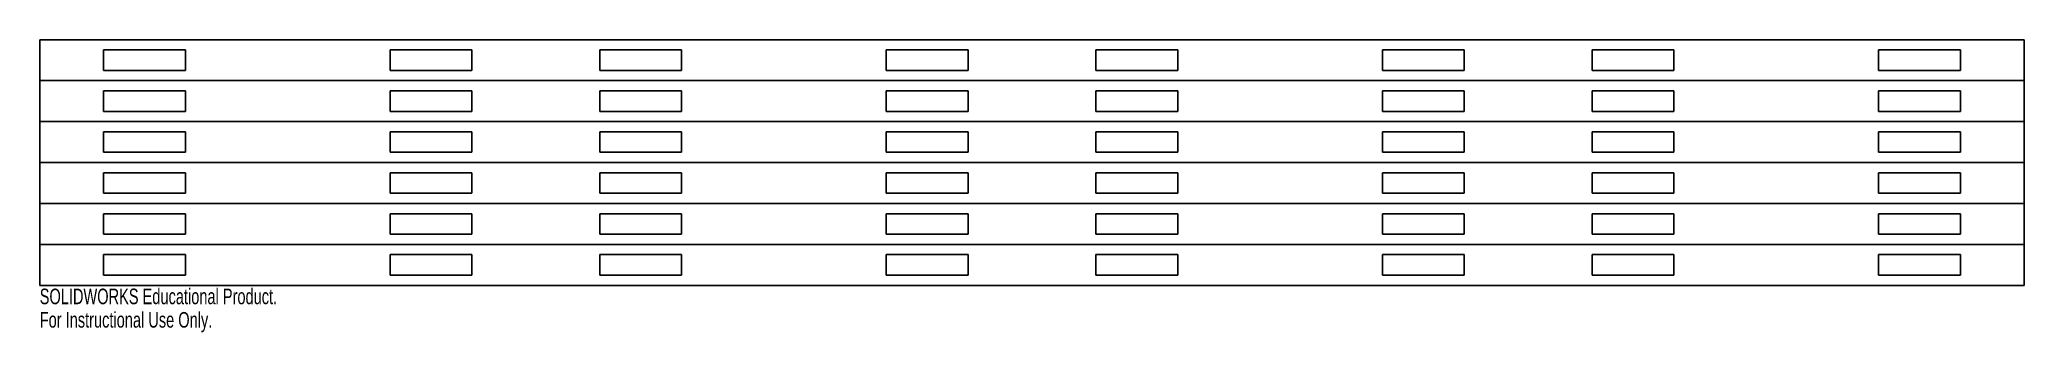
# Model space of a CAD drawing. Header units: inches. Extents: x -12.1 to 12.1, y -3.3 to 0.2.
import ezdxf

# ---------------------------------------------------------------- set-up
doc = ezdxf.new("R2010")
doc.units = ezdxf.units.IN
doc.header["$MEASUREMENT"] = 0
doc.styles.add('SLDTEXTSTYLE0', font='TXT', dxfattribs={"width": 0.7})

msp = doc.modelspace()

# ---------------------------------------------------------------- linework, layer by layer
at = {"color": 7, "linetype": 'Continuous', "lineweight": 25}
for p, q in [((-12.124, 0.25), (-12.124, -2.75)), ((12.124, 0.25), (-12.124, 0.25)), ((12.124, -2.75), (12.124, 0.25)), ((-10.343, 0.125), (-11.343, 0.125)), ((-11.343, 0.125), (-11.343, -0.125)), ((-10.343, -0.125), (-10.343, 0.125)), ((-6.843, 0.125), (-7.843, 0.125)), ((-7.843, 0.125), (-7.843, -0.125)), ((-6.843, -0.125), (-6.843, 0.125)), ((-4.281, 0.125), (-5.281, 0.125)), ((-5.281, 0.125), (-5.281, -0.125)), ((-4.281, -0.125), (-4.281, 0.125)), ((-0.781, 0.125), (-1.781, 0.125)), ((-1.781, 0.125), (-1.781, -0.125)), ((-0.781, -0.125), (-0.781, 0.125)), ((1.781, 0.125), (0.781, 0.125)), ((0.781, 0.125), (0.781, -0.125)), ((1.781, -0.125), (1.781, 0.125)), ((5.281, 0.125), (4.281, 0.125)), ((4.281, 0.125), (4.281, -0.125)), ((5.281, -0.125), (5.281, 0.125)), ((7.843, 0.125), (6.843, 0.125)), ((6.843, 0.125), (6.843, -0.125)), ((7.843, -0.125), (7.843, 0.125)), ((11.343, 0.125), (10.343, 0.125)), ((10.343, 0.125), (10.343, -0.125)), ((11.343, -0.125), (11.343, 0.125)), ((-11.343, -0.125), (-10.343, -0.125)), ((-7.843, -0.125), (-6.843, -0.125)), ((-5.281, -0.125), (-4.281, -0.125)), ((-1.781, -0.125), (-0.781, -0.125)), ((0.781, -0.125), (1.781, -0.125)), ((4.281, -0.125), (5.281, -0.125)), ((6.843, -0.125), (7.843, -0.125)), ((10.343, -0.125), (11.343, -0.125)), ((-12.124, -0.25), (12.124, -0.25)), ((-10.343, -0.375), (-11.343, -0.375)), ((-11.343, -0.375), (-11.343, -0.625)), ((-10.343, -0.625), (-10.343, -0.375)), ((-6.843, -0.375), (-7.843, -0.375)), ((-7.843, -0.375), (-7.843, -0.625)), ((-6.843, -0.625), (-6.843, -0.375)), ((-4.281, -0.375), (-5.281, -0.375)), ((-5.281, -0.375), (-5.281, -0.625)), ((-4.281, -0.625), (-4.281, -0.375)), ((-0.781, -0.375), (-1.781, -0.375)), ((-1.781, -0.375), (-1.781, -0.625)), ((-0.781, -0.625), (-0.781, -0.375)), ((1.781, -0.375), (0.781, -0.375)), ((0.781, -0.375), (0.781, -0.625)), ((1.781, -0.625), (1.781, -0.375)), ((5.281, -0.375), (4.281, -0.375)), ((4.281, -0.375), (4.281, -0.625)), ((5.281, -0.625), (5.281, -0.375)), ((7.843, -0.375), (6.843, -0.375)), ((6.843, -0.375), (6.843, -0.625)), ((7.843, -0.625), (7.843, -0.375)), ((11.343, -0.375), (10.343, -0.375)), ((10.343, -0.375), (10.343, -0.625)), ((11.343, -0.625), (11.343, -0.375)), ((-11.343, -0.625), (-10.343, -0.625)), ((-7.843, -0.625), (-6.843, -0.625)), ((-5.281, -0.625), (-4.281, -0.625)), ((-1.781, -0.625), (-0.781, -0.625)), ((0.781, -0.625), (1.781, -0.625)), ((4.281, -0.625), (5.281, -0.625)), ((6.843, -0.625), (7.843, -0.625)), ((10.343, -0.625), (11.343, -0.625)), ((-12.124, -0.75), (12.124, -0.75)), ((-10.343, -0.875), (-11.343, -0.875)), ((-11.343, -0.875), (-11.343, -1.125)), ((-10.343, -1.125), (-10.343, -0.875)), ((-6.843, -0.875), (-7.843, -0.875)), ((-7.843, -0.875), (-7.843, -1.125)), ((-6.843, -1.125), (-6.843, -0.875)), ((-4.281, -0.875), (-5.281, -0.875)), ((-5.281, -0.875), (-5.281, -1.125)), ((-4.281, -1.125), (-4.281, -0.875)), ((-0.781, -0.875), (-1.781, -0.875)), ((-1.781, -0.875), (-1.781, -1.125)), ((-0.781, -1.125), (-0.781, -0.875)), ((1.781, -0.875), (0.781, -0.875)), ((0.781, -0.875), (0.781, -1.125)), ((1.781, -1.125), (1.781, -0.875)), ((5.281, -0.875), (4.281, -0.875)), ((4.281, -0.875), (4.281, -1.125)), ((5.281, -1.125), (5.281, -0.875)), ((7.843, -0.875), (6.843, -0.875)), ((6.843, -0.875), (6.843, -1.125)), ((7.843, -1.125), (7.843, -0.875)), ((11.343, -0.875), (10.343, -0.875)), ((10.343, -0.875), (10.343, -1.125)), ((11.343, -1.125), (11.343, -0.875)), ((-11.343, -1.125), (-10.343, -1.125)), ((-7.843, -1.125), (-6.843, -1.125)), ((-5.281, -1.125), (-4.281, -1.125)), ((-1.781, -1.125), (-0.781, -1.125)), ((0.781, -1.125), (1.781, -1.125)), ((4.281, -1.125), (5.281, -1.125)), ((6.843, -1.125), (7.843, -1.125)), ((10.343, -1.125), (11.343, -1.125)), ((-12.124, -1.25), (12.124, -1.25)), ((-10.343, -1.375), (-11.343, -1.375)), ((-11.343, -1.375), (-11.343, -1.625)), ((-10.343, -1.625), (-10.343, -1.375)), ((-6.843, -1.375), (-7.843, -1.375)), ((-7.843, -1.375), (-7.843, -1.625)), ((-6.843, -1.625), (-6.843, -1.375)), ((-4.281, -1.375), (-5.281, -1.375)), ((-5.281, -1.375), (-5.281, -1.625)), ((-4.281, -1.625), (-4.281, -1.375)), ((-0.781, -1.375), (-1.781, -1.375)), ((-1.781, -1.375), (-1.781, -1.625)), ((-0.781, -1.625), (-0.781, -1.375)), ((1.781, -1.375), (0.781, -1.375)), ((0.781, -1.375), (0.781, -1.625)), ((1.781, -1.625), (1.781, -1.375)), ((5.281, -1.375), (4.281, -1.375)), ((4.281, -1.375), (4.281, -1.625)), ((5.281, -1.625), (5.281, -1.375)), ((7.843, -1.375), (6.843, -1.375)), ((6.843, -1.375), (6.843, -1.625)), ((7.843, -1.625), (7.843, -1.375)), ((11.343, -1.375), (10.343, -1.375)), ((10.343, -1.375), (10.343, -1.625)), ((11.343, -1.625), (11.343, -1.375)), ((-11.343, -1.625), (-10.343, -1.625)), ((-7.843, -1.625), (-6.843, -1.625)), ((-5.281, -1.625), (-4.281, -1.625)), ((-1.781, -1.625), (-0.781, -1.625)), ((0.781, -1.625), (1.781, -1.625)), ((4.281, -1.625), (5.281, -1.625)), ((6.843, -1.625), (7.843, -1.625)), ((10.343, -1.625), (11.343, -1.625)), ((-12.124, -1.75), (12.124, -1.75)), ((-10.343, -1.875), (-11.343, -1.875)), ((-11.343, -1.875), (-11.343, -2.125)), ((-10.343, -2.125), (-10.343, -1.875)), ((-6.843, -1.875), (-7.843, -1.875)), ((-7.843, -1.875), (-7.843, -2.125)), ((-6.843, -2.125), (-6.843, -1.875)), ((-4.281, -1.875), (-5.281, -1.875)), ((-5.281, -1.875), (-5.281, -2.125)), ((-4.281, -2.125), (-4.281, -1.875)), ((-0.781, -1.875), (-1.781, -1.875)), ((-1.781, -1.875), (-1.781, -2.125)), ((-0.781, -2.125), (-0.781, -1.875)), ((1.781, -1.875), (0.781, -1.875)), ((0.781, -1.875), (0.781, -2.125)), ((1.781, -2.125), (1.781, -1.875)), ((5.281, -1.875), (4.281, -1.875)), ((4.281, -1.875), (4.281, -2.125)), ((5.281, -2.125), (5.281, -1.875)), ((7.843, -1.875), (6.843, -1.875)), ((6.843, -1.875), (6.843, -2.125)), ((7.843, -2.125), (7.843, -1.875)), ((11.343, -1.875), (10.343, -1.875)), ((10.343, -1.875), (10.343, -2.125)), ((11.343, -2.125), (11.343, -1.875)), ((-11.343, -2.125), (-10.343, -2.125)), ((-7.843, -2.125), (-6.843, -2.125)), ((-5.281, -2.125), (-4.281, -2.125)), ((-1.781, -2.125), (-0.781, -2.125)), ((0.781, -2.125), (1.781, -2.125)), ((4.281, -2.125), (5.281, -2.125)), ((6.843, -2.125), (7.843, -2.125)), ((10.343, -2.125), (11.343, -2.125)), ((-12.124, -2.25), (12.124, -2.25)), ((-10.343, -2.375), (-11.343, -2.375)), ((-11.343, -2.375), (-11.343, -2.625)), ((-10.343, -2.625), (-10.343, -2.375)), ((-6.843, -2.375), (-7.843, -2.375)), ((-7.843, -2.375), (-7.843, -2.625)), ((-6.843, -2.625), (-6.843, -2.375)), ((-4.281, -2.375), (-5.281, -2.375)), ((-5.281, -2.375), (-5.281, -2.625)), ((-4.281, -2.625), (-4.281, -2.375)), ((-0.781, -2.375), (-1.781, -2.375)), ((-1.781, -2.375), (-1.781, -2.625)), ((-0.781, -2.625), (-0.781, -2.375)), ((1.781, -2.375), (0.781, -2.375)), ((0.781, -2.375), (0.781, -2.625)), ((1.781, -2.625), (1.781, -2.375)), ((5.281, -2.375), (4.281, -2.375)), ((4.281, -2.375), (4.281, -2.625)), ((5.281, -2.625), (5.281, -2.375)), ((7.843, -2.375), (6.843, -2.375)), ((6.843, -2.375), (6.843, -2.625)), ((7.843, -2.625), (7.843, -2.375)), ((11.343, -2.375), (10.343, -2.375)), ((10.343, -2.375), (10.343, -2.625)), ((11.343, -2.625), (11.343, -2.375)), ((-11.343, -2.625), (-10.343, -2.625)), ((-7.843, -2.625), (-6.843, -2.625)), ((-5.281, -2.625), (-4.281, -2.625)), ((-1.781, -2.625), (-0.781, -2.625)), ((0.781, -2.625), (1.781, -2.625)), ((4.281, -2.625), (5.281, -2.625)), ((6.843, -2.625), (7.843, -2.625)), ((10.343, -2.625), (11.343, -2.625)), ((-12.124, -2.75), (12.124, -2.75))]:
    msp.add_line(p, q, dxfattribs=at)

# ---------------------------------------------------------------- texts
at = {"color": 7, "linetype": 'Continuous', "char_height": 0.1903, "attachment_point": 1, "style": 'SLDTEXTSTYLE0'}
for s, insert in [('SOLIDWORKS Educational Product.', (-12.124, -2.79)), ('For Instructional Use Only.', (-12.124, -3.076))]:
    msp.add_mtext(s, dxfattribs=dict(at, insert=insert))

doc.saveas('drawing.dxf')
